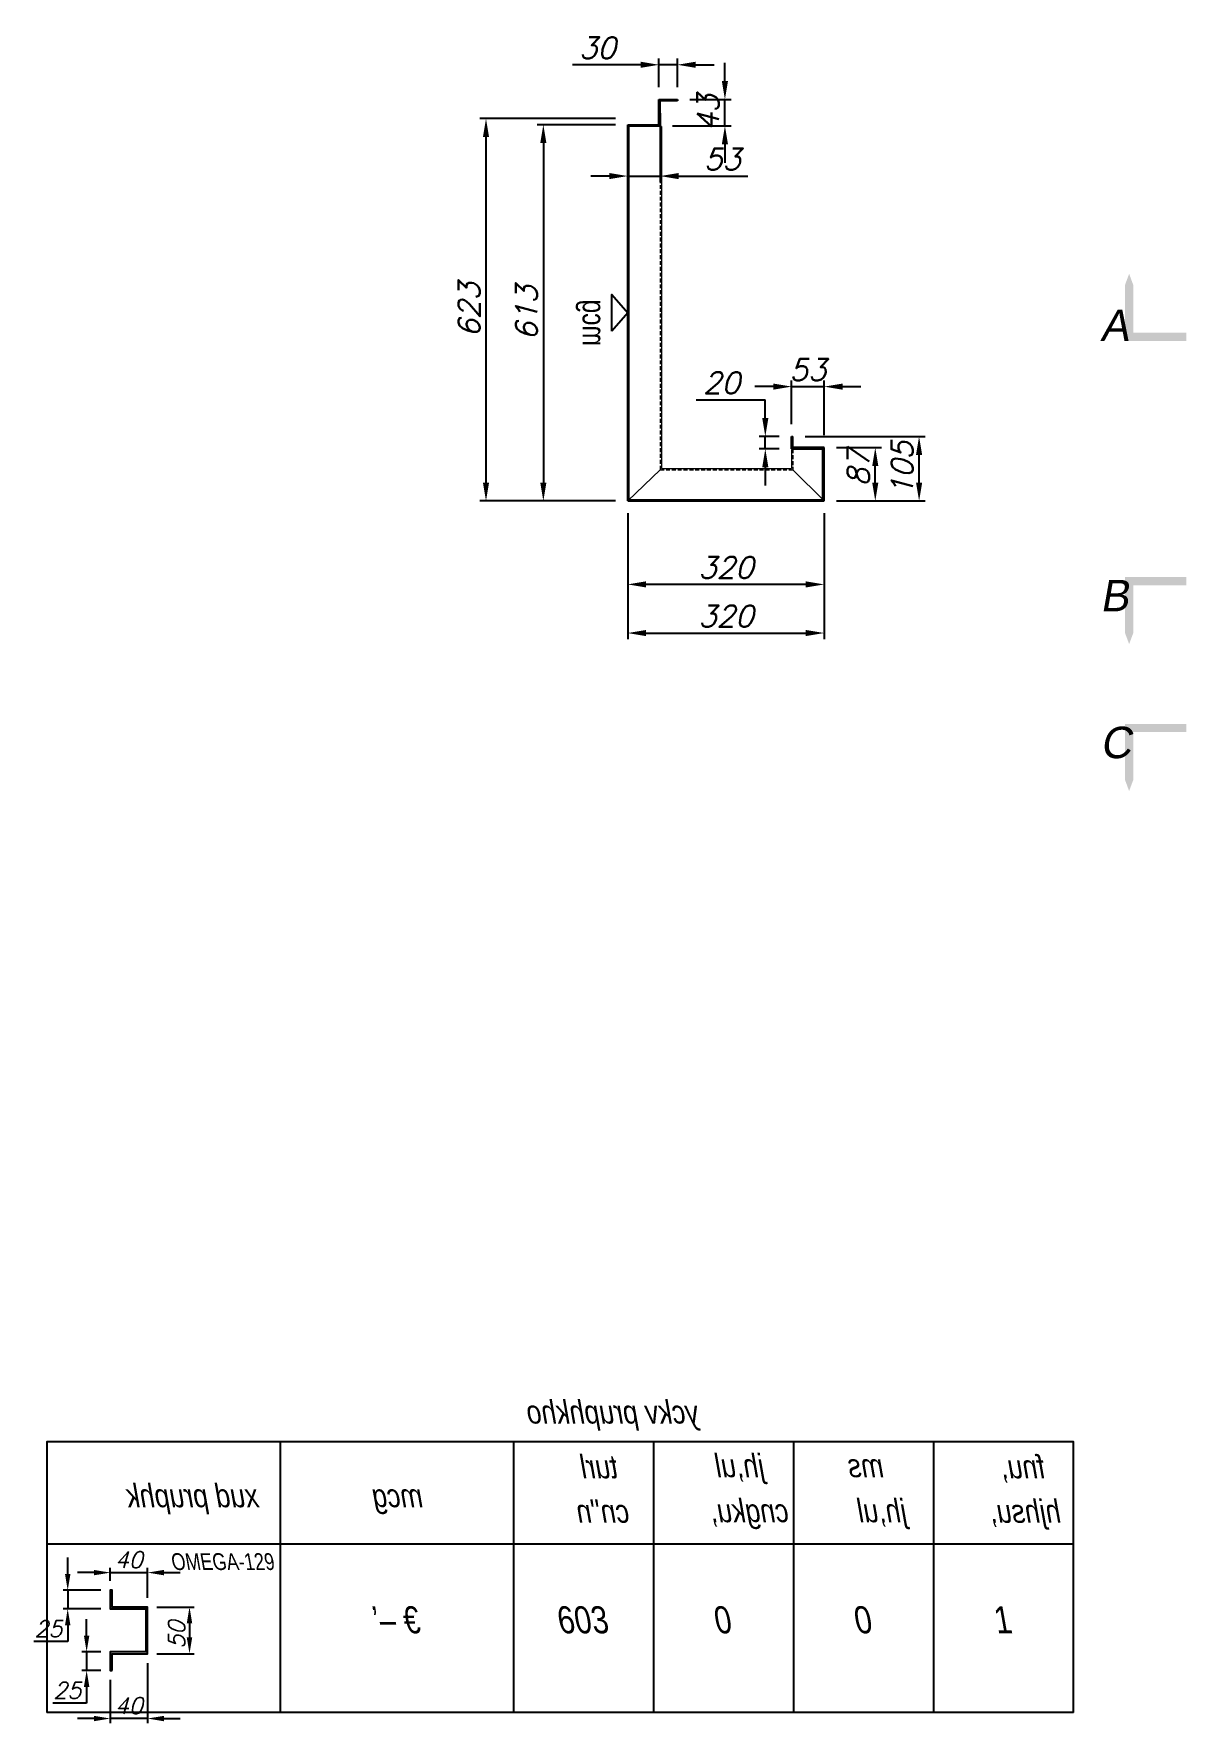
# Model space of a CAD drawing. Extents: x 90067 to 95244, y -154090 to -150762.
# Drawn here: x 90067 to 91963, y -154090 to -151338 of the extents above; entities that cross this region are included whole.
import ezdxf
from ezdxf.enums import TextEntityAlignment as Align

# ---------------------------------------------------------------- set-up
doc = ezdxf.new("R2010")
doc.units = 0
doc.linetypes.add('HIDDEN', pattern=[9.525, 6.35, -3.175])
doc.layers.add('A-STRS-1', color=6, linetype='Continuous', lineweight=18)
doc.layers.add('hat hide', color=146, linetype='Continuous', lineweight=18)
doc.layers.add('Dim WidthForAreaNetto', color=6, linetype='Continuous', plot=False)
for name, color, linetype in [('FRAME PROFILE', 1, 'Continuous'), ('HAT', 5, 'Continuous'), ('צבע', 7, 'Continuous')]:
    doc.layers.add(name, color=color, linetype=linetype)
doc.styles.add('010018$0$DIM', font='SIMPLEX.shx', dxfattribs={"oblique": 15})
doc.styles.add('HEBTXT', font='HEBTXT.shx')
doc.styles.add('MIHAL', font='sivan.shx', dxfattribs={"height": 20})
doc.styles.add('S', font='SIVAN_M.SHX', dxfattribs={"height": 10})
doc.styles.get("Standard").update_dxf_attribs({"font": 'arial.ttf'})
doc.styles.add('TEXTHEB', font='techno_m')
doc.dimstyles.new('PANELIM', dxfattribs={"dimtxt": 35, "dimasz": 30, "dimexe": 10, "dimexo": 20, "dimgap": 10, "dimtad": 1, "dimtoh": 1, "dimdec": 3, "dimdsep": 46, "dimtxsty": '010018$0$DIM', "dimcen": 0.09, "dimclrd": 55, "dimclre": 55, "dimclrt": 1, "dimadec": 0, "dimazin": 2, "dimtfac": 1, "dimtdec": 3, "dimtmove": 0, "dimatfit": 3, "dimfxl": 1, "dimtolj": 1, "dimtzin": 0, "dimarcsym": 0})

# ---------------------------------------------------------------- blocks, each defined once
blk = doc.blocks.new('TitleProfilesTable')
at = {"layer": 'FRAME PROFILE'}
for p, q in [((-1700, 0), (-1700, -219.1)), ((-1700, 0), (-1700, -219.1)), ((-1200, 0), (-1200, -219.1)), ((-900, 0), (-900, -219.1)), ((-600, 0), (-600, -219.1)), ((-300, 0), (-300, -219.1)), ((-300, 0), (-300, -219.1)), ((0, -219.1), (-2200, -219.1)), ((0, -219.1), (-2200, -219.1))]:
    blk.add_line(p, q, dxfattribs=at)
blk.add_lwpolyline([(0, -219.1), (0, 0), (-2200, 0), (-2200, -219.1)], dxfattribs=at)
at = {"color": 7, "style": 'TEXTHEB', "oblique": 10, "text_generation_flag": 2}
blk.add_text('yckv pruphkho', height=49.905, dxfattribs=at).set_placement((-799.4, 39.5))
at = {"color": 6, "style": 'TEXTHEB', "oblique": 10, "text_generation_flag": 2}
for s, p in [('turl', (-973, -77.8)), ('jh,ul', (-659, -75.4)), ('fnu,', (-57.6, -77.8)), ('ms', (-403.5, -75.4)), ('xud pruphk', (-1742.6, -139.8)), ('mcg', (-1390.9, -139.8)), ('cn"n', (-948.4, -173.1)), ('cngku,', (-607, -171.9)), ('jh,ul', (-354, -171.9)), ('hjhsu,', (-23.8, -173.1))]:
    blk.add_text(s, height=49.91, dxfattribs=at).set_placement(p)
blk = doc.blocks.new('*D4')
at = {"color": 55, "lineweight": -2, "transparency": 16777216}
for p, q in [((-414.4, -195.6), (-414.4, -160.6)), ((-383.9, -230.6), (-424.4, -230.6)), ((-414.4, -230.6), (-414.4, -270.6)), ((-383.9, -270.6), (-424.4, -270.6)), ((-414.4, -305.6), (-414.4, -340.6)), ((-414.4, -340.6), (-487.1, -340.6))]:
    blk.add_line(p, q, dxfattribs=at)
at = {"color": 55, "transparency": 16777216}
for points in [[(-420.3, -195.6), (-408.6, -195.6), (-414.4, -230.6)], [(-420.3, -305.6), (-408.6, -305.6), (-414.4, -270.6)]]:
    blk.add_solid(points, dxfattribs=at)
at = {"layer": 'Defpoints', "color": 0, "transparency": 16777216}
for p in [(-363.9, -230.6), (-414.4, -270.6), (-363.9, -270.6)]:
    blk.add_point(p, dxfattribs=at)
at = {"color": 1, "transparency": 16777216, "insert": (-455.8, -313.1), "char_height": 35, "attachment_point": 5, "style": '010018$0$DIM'}
blk.add_mtext('\\A1;25', dxfattribs=at)
blk = doc.blocks.new('*D5')
at = {"color": 55, "lineweight": -2, "transparency": 16777216}
for p, q in [((-283.9, -254.6), (-283.9, -383.5)), ((-363.9, -290.6), (-363.9, -383.5)), ((-398.9, -373.5), (-433.9, -373.5)), ((-283.9, -373.5), (-363.9, -373.5)), ((-248.9, -373.5), (-213.9, -373.5))]:
    blk.add_line(p, q, dxfattribs=at)
at = {"color": 55, "transparency": 16777216}
for points in [[(-398.9, -367.7), (-398.9, -379.3), (-363.9, -373.5)], [(-248.9, -367.7), (-248.9, -379.3), (-283.9, -373.5)]]:
    blk.add_solid(points, dxfattribs=at)
at = {"layer": 'Defpoints', "color": 0, "transparency": 16777216}
for p in [(-283.9, -234.6), (-363.9, -270.6), (-363.9, -373.5)]:
    blk.add_point(p, dxfattribs=at)
at = {"color": 1, "transparency": 16777216, "insert": (-323.9, -346), "char_height": 35, "attachment_point": 5, "style": '010018$0$DIM'}
blk.add_mtext('\\A1;40', dxfattribs=at)
blk = doc.blocks.new('*D6')
at = {"color": 55, "lineweight": -2, "transparency": 16777216}
for p, q in [((-263.9, -134.6), (-184, -134.6)), ((-194, -169.6), (-194, -199.6)), ((-263.9, -234.6), (-184, -234.6))]:
    blk.add_line(p, q, dxfattribs=at)
at = {"color": 55, "transparency": 16777216}
for points in [[(-199.9, -169.6), (-188.2, -169.6), (-194, -134.6)], [(-199.9, -199.6), (-188.2, -199.6), (-194, -234.6)]]:
    blk.add_solid(points, dxfattribs=at)
at = {"layer": 'Defpoints', "color": 0, "transparency": 16777216}
for p in [(-283.9, -134.6), (-283.9, -234.6), (-194, -234.6)]:
    blk.add_point(p, dxfattribs=at)
at = {"color": 1, "transparency": 16777216, "insert": (-221.5, -193.9), "char_height": 35, "attachment_point": 5, "rotation": 90, "style": '010018$0$DIM'}
blk.add_mtext('\\A1;50', dxfattribs=at)
blk = doc.blocks.new('*D7')
at = {"color": 55, "lineweight": -2, "transparency": 16777216}
for p, q in [((-398.9, -60.8), (-433.9, -60.8)), ((-363.9, -78.6), (-363.9, -50.8)), ((-363.9, -60.8), (-283.9, -60.8)), ((-283.9, -114.6), (-283.9, -50.8)), ((-248.9, -60.8), (-213.9, -60.8))]:
    blk.add_line(p, q, dxfattribs=at)
at = {"color": 55, "transparency": 16777216}
for points in [[(-398.9, -55), (-398.9, -66.6), (-363.9, -60.8)], [(-248.9, -55), (-248.9, -66.6), (-283.9, -60.8)]]:
    blk.add_solid(points, dxfattribs=at)
at = {"layer": 'Defpoints', "color": 0, "transparency": 16777216}
for p in [(-283.9, -60.8), (-363.9, -98.6), (-283.9, -134.6)]:
    blk.add_point(p, dxfattribs=at)
at = {"color": 1, "transparency": 16777216, "insert": (-323.9, -33.3), "char_height": 35, "attachment_point": 5, "style": '010018$0$DIM'}
blk.add_mtext('\\A1;40', dxfattribs=at)
blk = doc.blocks.new('*D8')
at = {"color": 55, "lineweight": -2, "transparency": 16777216}
for p, q in [((-455, -63.6), (-455, -28.6)), ((-383.9, -98.6), (-465, -98.6)), ((-455, -98.6), (-455, -138.6)), ((-383.9, -138.6), (-465, -138.6)), ((-455, -173.6), (-455, -208.6)), ((-455, -208.6), (-527.7, -208.6))]:
    blk.add_line(p, q, dxfattribs=at)
at = {"color": 55, "transparency": 16777216}
for points in [[(-460.8, -63.6), (-449.1, -63.6), (-455, -98.6)], [(-460.8, -173.6), (-449.1, -173.6), (-455, -138.6)]]:
    blk.add_solid(points, dxfattribs=at)
at = {"layer": 'Defpoints', "color": 0, "transparency": 16777216}
for p in [(-363.9, -98.6), (-455, -138.6), (-363.9, -138.6)]:
    blk.add_point(p, dxfattribs=at)
at = {"color": 1, "transparency": 16777216, "insert": (-496.3, -181.1), "char_height": 35, "attachment_point": 5, "style": '010018$0$DIM'}
blk.add_mtext('\\A1;25', dxfattribs=at)
blk = doc.blocks.new('LineProfilesTable')
at = {"layer": 'FRAME PROFILE'}
for p, q in [((-1700, 0), (-1700, -360.6)), ((-1200, 0), (-1200, -360.6)), ((-900, 0), (-900, -360.6)), ((-600, 0), (-600, -360.6)), ((-300, 0), (-300, -360.6)), ((0, -360.6), (-2200, -360.6)), ((0, -360.6), (-2200, -360.6))]:
    blk.add_line(p, q, dxfattribs=at)
for points in [[(-2200, 0), (-2200, -360.6)], [(0, -360.6), (0, 0)]]:
    blk.add_lwpolyline(points, dxfattribs=at)
at = {"layer": 'A-STRS-1', "style": 'HEBTXT', "oblique": 350, "width": 0.8}
blk.add_attdef('סוג', text='', height=36, dxfattribs=at).set_placement((-1709, -37.2, -43097.3), align=Align.MIDDLE_RIGHT)
blk.add_attdef('צבע', text='', height=58, dxfattribs=at).set_placement((-1446, -161.9, -43097.3), align=Align.MIDDLE)
at = {"layer": 'A-STRS-1', "oblique": 350, "width": 0.8}
for tag, p in [('אורך', (-1046, -161.9, -43097.3)), ('חיתוך_במעלות', (-746, -161.9, -43097.3)), ('כמות_יחידות', (-146, -161.9, -43097.3))]:
    blk.add_attdef(tag, text='', height=58, dxfattribs=at).set_placement(p, align=Align.MIDDLE)
at = {"layer": 'A-STRS-1', "style": 'TEXTHEB', "oblique": 10, "text_generation_flag": 2}
blk.add_attdef('צד_חיתוך', text='', height=58, dxfattribs=at).set_placement((-445.6, -161.9, -43097.3), align=Align.MIDDLE)
blk = doc.blocks.new('*D76')
at = {"color": 55, "lineweight": -2, "transparency": 16777216}
for p, q in [((91055.8, -151388.6), (90945, -151388.6)), ((91085.8, -151425.2), (91085.8, -151378.6)), ((91115.8, -151388.6), (91085.8, -151388.6)), ((91115.8, -151425.2), (91115.8, -151378.6)), ((91145.8, -151388.6), (91175.8, -151388.6))]:
    blk.add_line(p, q, dxfattribs=at)
at = {"color": 55, "transparency": 16777216}
for points in [[(91055.8, -151383.6), (91055.8, -151393.6), (91085.8, -151388.6)], [(91145.8, -151383.6), (91145.8, -151393.6), (91115.8, -151388.6)]]:
    blk.add_solid(points, dxfattribs=at)
at = {"layer": 'Defpoints', "color": 0, "transparency": 16777216}
for p in [(91085.8, -151388.6), (91085.8, -151445.2), (91115.8, -151445.2)]:
    blk.add_point(p, dxfattribs=at)
at = {"color": 1, "transparency": 16777216, "insert": (90985.4, -151361.1), "char_height": 35, "attachment_point": 5, "style": '010018$0$DIM'}
blk.add_mtext('\\A1;30', dxfattribs=at)
blk = doc.blocks.new('*D32')
at = {"color": 55, "lineweight": -2, "transparency": 16777216}
for p, q in [((91193.2, -151415.2), (91193.2, -151385.2)), ((91135.8, -151445.2), (91203.2, -151445.2)), ((91193.2, -151488.2), (91193.2, -151445.2)), ((91107.8, -151488.2), (91203.2, -151488.2)), ((91193.2, -151518.2), (91193.2, -151548.2))]:
    blk.add_line(p, q, dxfattribs=at)
at = {"color": 55, "transparency": 16777216}
for points in [[(91188.2, -151415.2), (91198.2, -151415.2), (91193.2, -151445.2)], [(91188.2, -151518.2), (91198.2, -151518.2), (91193.2, -151488.2)]]:
    blk.add_solid(points, dxfattribs=at)
at = {"layer": 'Defpoints', "color": 0, "transparency": 16777216}
for p in [(91115.8, -151445.2), (91193.2, -151445.2), (91087.8, -151488.2)]:
    blk.add_point(p, dxfattribs=at)
at = {"color": 1, "transparency": 16777216, "insert": (91165.7, -151466.7), "char_height": 35, "attachment_point": 5, "rotation": 90, "style": '010018$0$DIM'}
blk.add_mtext('\\A1;43', dxfattribs=at)
blk = doc.blocks.new('*D33')
at = {"color": 55, "lineweight": -2, "transparency": 16777216}
for p, q in [((91087.8, -151467.2), (91087.8, -151579.9)), ((91034.8, -151506.2), (91034.8, -151579.9)), ((91004.8, -151569.9), (90974.8, -151569.9)), ((91034.8, -151569.9), (91087.8, -151569.9)), ((91117.8, -151569.9), (91230.4, -151569.9))]:
    blk.add_line(p, q, dxfattribs=at)
at = {"color": 55, "transparency": 16777216}
for points in [[(91004.8, -151564.9), (91004.8, -151574.9), (91034.8, -151569.9)], [(91117.8, -151564.9), (91117.8, -151574.9), (91087.8, -151569.9)]]:
    blk.add_solid(points, dxfattribs=at)
at = {"layer": 'Defpoints', "color": 0, "transparency": 16777216}
for p in [(91087.8, -151447.2), (91034.8, -151486.2), (91034.8, -151569.9)]:
    blk.add_point(p, dxfattribs=at)
at = {"color": 1, "transparency": 16777216, "insert": (91189.1, -151542.4), "char_height": 35, "attachment_point": 5, "style": '010018$0$DIM'}
blk.add_mtext('\\A1;53', dxfattribs=at)
blk = doc.blocks.new('*D61')
at = {"color": 55, "lineweight": -2, "transparency": 16777216}
for p, q in [((91271.8, -151912.9), (91241.8, -151912.9)), ((91301.8, -151974.2), (91301.8, -151902.9)), ((91301.8, -151912.9), (91354.8, -151912.9)), ((91354.8, -151992.2), (91354.8, -151902.9)), ((91384.8, -151912.9), (91414.8, -151912.9))]:
    blk.add_line(p, q, dxfattribs=at)
at = {"color": 55, "transparency": 16777216}
for points in [[(91271.8, -151907.9), (91271.8, -151917.9), (91301.8, -151912.9)], [(91384.8, -151907.9), (91384.8, -151917.9), (91354.8, -151912.9)]]:
    blk.add_solid(points, dxfattribs=at)
at = {"layer": 'Defpoints', "color": 0, "transparency": 16777216}
for p in [(91354.8, -151912.9), (91301.8, -151994.2), (91354.8, -152012.2)]:
    blk.add_point(p, dxfattribs=at)
at = {"color": 1, "transparency": 16777216, "insert": (91328.3, -151885.4), "char_height": 35, "attachment_point": 5, "style": '010018$0$DIM'}
blk.add_mtext('\\A1;53', dxfattribs=at)
blk = doc.blocks.new('*D62')
at = {"color": 55, "lineweight": -2, "transparency": 16777216}
for p, q in [((91146.4, -151934.2), (91259, -151934.2)), ((91259, -151964.2), (91259, -151934.2)), ((91281.8, -151994.2), (91249, -151994.2)), ((91259, -152014.2), (91259, -151994.2)), ((91281.8, -152014.2), (91249, -152014.2)), ((91259, -152044.2), (91259, -152074.2))]:
    blk.add_line(p, q, dxfattribs=at)
at = {"color": 55, "transparency": 16777216}
for points in [[(91254, -151964.2), (91264, -151964.2), (91259, -151994.2)], [(91254, -152044.2), (91264, -152044.2), (91259, -152014.2)]]:
    blk.add_solid(points, dxfattribs=at)
at = {"layer": 'Defpoints', "color": 0, "transparency": 16777216}
for p in [(91259, -151994.2), (91301.8, -151994.2), (91301.8, -152014.2)]:
    blk.add_point(p, dxfattribs=at)
at = {"color": 1, "transparency": 16777216, "insert": (91187.7, -151906.7), "char_height": 35, "attachment_point": 5, "style": '010018$0$DIM'}
blk.add_mtext('\\A1;20', dxfattribs=at)
blk = doc.blocks.new('*D63')
at = {"layer": 'Defpoints', "color": 0, "transparency": 16777216}
for p in [(91303.8, -151994.2), (91509.5, -151994.2), (91354.8, -152099.2)]:
    blk.add_point(p, dxfattribs=at)
at = {"layer": 'Dim WidthForAreaNetto', "lineweight": -2, "transparency": 16777216}
for p, q in [((91323.8, -151994.2), (91519.5, -151994.2)), ((91509.5, -152069.2), (91509.5, -152024.2)), ((91374.8, -152099.2), (91519.5, -152099.2))]:
    blk.add_line(p, q, dxfattribs=at)
at = {"layer": 'Dim WidthForAreaNetto', "transparency": 16777216}
for points in [[(91504.5, -152024.2), (91514.5, -152024.2), (91509.5, -151994.2)], [(91504.5, -152069.2), (91514.5, -152069.2), (91509.5, -152099.2)]]:
    blk.add_solid(points, dxfattribs=at)
at = {"layer": 'Dim WidthForAreaNetto', "transparency": 16777216, "insert": (91482, -152046.7), "char_height": 35, "attachment_point": 5, "rotation": 90, "style": '010018$0$DIM'}
blk.add_mtext('\\A1;105', dxfattribs=at)
blk = doc.blocks.new('*D82')
at = {"color": 55, "lineweight": -2, "transparency": 16777216}
for p, q in [((91374.8, -152012.2), (91448.1, -152012.2)), ((91438.1, -152069.2), (91438.1, -152042.2)), ((91374.8, -152099.2), (91448.1, -152099.2))]:
    blk.add_line(p, q, dxfattribs=at)
at = {"color": 55, "transparency": 16777216}
for points in [[(91433.1, -152042.2), (91443.1, -152042.2), (91438.1, -152012.2)], [(91433.1, -152069.2), (91443.1, -152069.2), (91438.1, -152099.2)]]:
    blk.add_solid(points, dxfattribs=at)
at = {"layer": 'Defpoints', "color": 0, "transparency": 16777216}
for p in [(91354.8, -152012.2), (91438.1, -152012.2), (91354.8, -152099.2)]:
    blk.add_point(p, dxfattribs=at)
at = {"color": 1, "transparency": 16777216, "insert": (91410.6, -152045.2), "char_height": 35, "attachment_point": 5, "rotation": 90, "style": '010018$0$DIM'}
blk.add_mtext('\\A1;87', dxfattribs=at)
blk = doc.blocks.new('*D83')
at = {"layer": 'Defpoints', "color": 0, "transparency": 16777216}
for p in [(91034.8, -152099.2), (91354.8, -152099.2), (91354.8, -152314.3)]:
    blk.add_point(p, dxfattribs=at)
at = {"layer": 'Dim WidthForAreaNetto', "lineweight": -2, "transparency": 16777216}
for p, q in [((91034.8, -152119.2), (91034.8, -152324.3)), ((91354.8, -152119.2), (91354.8, -152324.3)), ((91064.8, -152314.3), (91324.8, -152314.3))]:
    blk.add_line(p, q, dxfattribs=at)
at = {"layer": 'Dim WidthForAreaNetto', "transparency": 16777216}
for points in [[(91064.8, -152309.3), (91064.8, -152319.3), (91034.8, -152314.3)], [(91324.8, -152309.3), (91324.8, -152319.3), (91354.8, -152314.3)]]:
    blk.add_solid(points, dxfattribs=at)
at = {"layer": 'Dim WidthForAreaNetto', "transparency": 16777216, "insert": (91194.8, -152286.8), "char_height": 35, "attachment_point": 5, "style": '010018$0$DIM'}
blk.add_mtext('\\A1;320', dxfattribs=at)
blk = doc.blocks.new('*D64')
at = {"color": 55, "lineweight": -2, "transparency": 16777216}
for p, q in [((91034.8, -152119.2), (91034.8, -152245.1)), ((91354.8, -152119.2), (91354.8, -152245.1)), ((91324.8, -152235.1), (91064.8, -152235.1))]:
    blk.add_line(p, q, dxfattribs=at)
at = {"color": 55, "transparency": 16777216}
for points in [[(91064.8, -152230.1), (91064.8, -152240.1), (91034.8, -152235.1)], [(91324.8, -152230.1), (91324.8, -152240.1), (91354.8, -152235.1)]]:
    blk.add_solid(points, dxfattribs=at)
at = {"layer": 'Defpoints', "color": 0, "transparency": 16777216}
for p in [(91034.8, -152099.2), (91354.8, -152099.2), (91034.8, -152235.1)]:
    blk.add_point(p, dxfattribs=at)
at = {"color": 1, "transparency": 16777216, "insert": (91194.8, -152207.6), "char_height": 35, "attachment_point": 5, "style": '010018$0$DIM'}
blk.add_mtext('\\A1;320', dxfattribs=at)
blk = doc.blocks.new('*D65')
at = {"layer": 'Defpoints', "color": 0, "transparency": 16777216}
for p in [(91034.8, -151476.2), (90804, -152099.2), (91034.8, -152099.2)]:
    blk.add_point(p, dxfattribs=at)
at = {"layer": 'Dim WidthForAreaNetto', "lineweight": -2, "transparency": 16777216}
for p, q in [((91014.8, -151476.2), (90794, -151476.2)), ((90804, -151506.2), (90804, -152069.2)), ((91014.8, -152099.2), (90794, -152099.2))]:
    blk.add_line(p, q, dxfattribs=at)
at = {"layer": 'Dim WidthForAreaNetto', "transparency": 16777216}
for points in [[(90799, -151506.2), (90809, -151506.2), (90804, -151476.2)], [(90799, -152069.2), (90809, -152069.2), (90804, -152099.2)]]:
    blk.add_solid(points, dxfattribs=at)
at = {"layer": 'Dim WidthForAreaNetto', "transparency": 16777216, "insert": (90776.5, -151787.7), "char_height": 35, "attachment_point": 5, "rotation": 90, "style": '010018$0$DIM'}
blk.add_mtext('\\A1;623', dxfattribs=at)
blk = doc.blocks.new('Zeva')
blk.add_lwpolyline([(19.8, -17.2), (-19.8, -17.2), (0, 0)], close=True)
at = {"layer": 'צבע', "color": 1, "style": 'S', "text_generation_flag": 2, "width": 0.8}
blk.add_text('mcg', height=25, dxfattribs=at).set_placement((36, -49))
blk = doc.blocks.new('*D66')
at = {"color": 55, "lineweight": -2, "transparency": 16777216}
for p, q in [((91014.8, -151486.2), (90887.4, -151486.2)), ((90897.4, -151516.2), (90897.4, -152069.2)), ((91014.8, -152099.2), (90887.4, -152099.2))]:
    blk.add_line(p, q, dxfattribs=at)
at = {"color": 55, "transparency": 16777216}
for points in [[(90892.4, -151516.2), (90902.4, -151516.2), (90897.4, -151486.2)], [(90892.4, -152069.2), (90902.4, -152069.2), (90897.4, -152099.2)]]:
    blk.add_solid(points, dxfattribs=at)
at = {"layer": 'Defpoints', "color": 0, "transparency": 16777216}
for p in [(91034.8, -151486.2), (90897.4, -152099.2), (91034.8, -152099.2)]:
    blk.add_point(p, dxfattribs=at)
at = {"color": 1, "transparency": 16777216, "insert": (90869.9, -151792.7), "char_height": 35, "attachment_point": 5, "rotation": 90, "style": '010018$0$DIM'}
blk.add_mtext('\\A1;613', dxfattribs=at)
blk = doc.blocks.new('Omega-25_40_50')
at = {"color": 1}
blk.add_lwpolyline([(-359.8647, -270.6063), (-359.8647, -234.6063), (-283.8647, -234.6063), (-283.8647, -134.6063), (-359.8647, -134.6063), (-359.8647, -98.6063), (-363.8647, -98.6063), (-363.8647, -138.6063), (-287.8647, -138.6063), (-287.8647, -230.6063), (-363.8647, -230.6063), (-363.8647, -270.6063)], close=True, dxfattribs=at)
at = {"layer": 'A-STRS-1', "style": 'HEBTXT', "oblique": 350}
blk.add_attdef('OMEGA-25*40*50', text='', height=35, dxfattribs=at).set_placement((227.0322, -25.672), align=Align.MIDDLE_RIGHT)
for base, p1, p2, picture, middle in [((-454.9564, -138.6063), (-363.8647, -98.6063), (-363.8647, -138.6063), '*D8', (-496.3122, -181.1063)), ((-414.4214, -270.6063), (-363.8647, -230.6063), (-363.8647, -270.6063), '*D4', (-455.7772, -313.1063))]:
    dim = blk.add_linear_dim(base=base, p1=p1, p2=p2, angle=90, text='25', dimstyle='PANELIM')
    dim.commit()
    dim.dimension.update_dxf_attribs({"geometry": picture, "text_midpoint": middle})
for base, p1, p2, picture, middle in [((-283.8647, -60.8021), (-363.8647, -98.6063), (-283.8647, -134.6063), '*D7', (-323.8647, -60.8021)), ((-363.8647, -373.5098), (-283.8647, -234.6063), (-363.8647, -270.6063), '*D5', (-323.8647, -373.5098))]:
    dim = blk.add_linear_dim(base=base, p1=p1, p2=p2, text='40', dimstyle='PANELIM')
    dim.commit()
    dim.dimension.update_dxf_attribs({"geometry": picture, "text_midpoint": middle, "dimtype": 128})
dim = blk.add_linear_dim(base=(-194.0411, -234.6063), p1=(-283.8647, -134.6063), p2=(-283.8647, -234.6063), angle=90, text='50', dimstyle='PANELIM')
dim.commit()
dim.dimension.update_dxf_attribs({"geometry": '*D6', "text_midpoint": (-194.0411, -193.8539), "dimtype": 128})

msp = doc.modelspace()

# ---------------------------------------------------------------- linework, layer by layer
at = {"layer": 'A-STRS-1', "linetype": 'Continuous'}
for points in [[(91851.6445, -151729.2097, 0, 35.28, 0), (91851.6445, -151776.4585, 13.23, 13.23, 0), (91851.6445, -151831.7582, 13.23, 13.23, 0), (91944.8827, -151831.7582, 13.23, 13.23, 0)], [(91851.6445, -152332.3443, 0, 35.28, 0), (91851.6445, -152285.0956, 13.23, 13.23, 0), (91851.6445, -152229.7959, 13.23, 13.23, 0), (91944.8827, -152229.7959, 13.23, 13.23, 0)], [(91851.6445, -152571.6477, 0, 35.28, 0), (91851.6445, -152524.399, 13.23, 13.23, 0), (91851.6445, -152469.0993, 13.23, 13.23, 0), (91944.8827, -152469.0993, 13.23, 13.23, 0)]]:
    msp.add_lwpolyline(points, format="xyseb", dxfattribs=at)
at = {"layer": 'HAT', "color": 5}
for p, q in [((91085.791, -151486.2163), (91085.791, -151445.2163)), ((91085.791, -151445.2163), (91115.791, -151445.2163)), ((91115.791, -151445.2163), (91115.791, -151447.2163)), ((91087.791, -151488.2163), (91087.791, -151447.2163)), ((91115.791, -151447.2163), (91087.791, -151447.2163)), ((91034.791, -151486.2163), (91085.791, -151486.2163)), ((91034.791, -152099.2163), (91034.791, -151486.2163)), ((91036.791, -151488.2163), (91087.791, -151488.2163)), ((91036.791, -152097.2163), (91036.791, -151488.2163)), ((91301.791, -152014.2163), (91301.791, -151994.2163)), ((91301.791, -151994.2163), (91303.791, -151994.2163)), ((91303.791, -152012.2163), (91303.791, -151994.2163)), ((91352.791, -152014.2163), (91301.791, -152014.2163)), ((91354.791, -152012.2163), (91303.791, -152012.2163)), ((91352.791, -152097.2163), (91352.791, -152014.2163)), ((91354.791, -152099.2163), (91354.791, -152012.2163)), ((91034.791, -152099.2163), (91354.791, -152099.2163)), ((91036.791, -152097.2163), (91352.791, -152097.2163))]:
    msp.add_line(p, q, dxfattribs=at)
at = {"layer": 'hat hide'}
for p, q in [((91089.791, -151489.2163), (91036.791, -151489.2163)), ((91089.791, -151489.2163), (91089.791, -152046.2163)), ((91352.791, -152015.2163), (91301.791, -152015.2163)), ((91301.791, -152015.2163), (91301.791, -152046.2163)), ((91034.791, -152099.2163), (91087.791, -152048.2163)), ((91089.791, -152046.2163), (91301.791, -152046.2163)), ((91354.791, -152099.2163), (91303.791, -152048.2163))]:
    msp.add_line(p, q, dxfattribs=at)
at = {"layer": 'hat hide', "linetype": 'HIDDEN'}
for p, q in [((91087.791, -151489.2163), (91087.791, -152048.2163)), ((91303.791, -152015.2163), (91303.791, -152048.2163)), ((91087.791, -152048.2163), (91303.791, -152048.2163))]:
    msp.add_line(p, q, dxfattribs=at)

# ---------------------------------------------------------------- block references
at = {"linetype": 'Continuous', "xscale": 1.5, "yscale": 1.5, "zscale": 1.5, "rotation": 270}
msp.add_blockref('Zeva', (91034.791, -151792.7163), dxfattribs=at)
at = {"xscale": 0.7601996609202901, "yscale": 0.7601996609202901}
for name, p in [('TitleProfilesTable', (91760.8501, -153632.1033)), ('Omega-25_40_50', (90468.5107, -153798.6631))]:
    msp.add_blockref(name, p, dxfattribs=at)
msp.add_blockref('LineProfilesTable', (91760.8501, -153798.6631), dxfattribs=at).add_auto_attribs({'סוג': 'OMEGA-129', 'צבע': '’– €', 'אורך': '603', 'חיתוך_במעלות': '0', 'צד_חיתוך': '0', 'כמות_יחידות': '1'})

# ---------------------------------------------------------------- texts
at = {"layer": 'A-STRS-1', "linetype": 'Continuous', "style": 'MIHAL', "oblique": 10, "width": 1.015427}
for s, p in [('A', (91804.3895, -151838.617)), ('B', (91804.3895, -152278.9107)), ('C', (91804.3895, -152518.2141))]:
    msp.add_text(s, height=51.2573, dxfattribs=at).set_placement(p)

# ---------------------------------------------------------------- dimensions: what is measured, and where the dimension line sits
dim = msp.add_linear_dim(base=(91085.791, -151388.5982), p1=(91115.791, -151445.2163), p2=(91085.791, -151445.2163), dimstyle='PANELIM', override={"dimdec": 0})
dim.commit()
dim.dimension.update_dxf_attribs({"geometry": '*D76', "text_midpoint": (90985.3883, -151388.5982), "dimtype": 128})
for base, p1, p2, angle, picture, middle in [((91193.1832, -151445.2163), (91087.791, -151488.2163), (91115.791, -151445.2163), 90, '*D32', (91193.1832, -151466.7163)), ((91034.791, -151569.9439), (91087.791, -151447.2163), (91034.791, -151486.2163), 180, '*D33', (91189.087, -151569.9439)), ((91438.1176, -152012.2163), (91354.791, -152099.2163), (91354.791, -152012.2163), 90, '*D82', (91438.1176, -152045.2163))]:
    dim = msp.add_linear_dim(base=base, p1=p1, p2=p2, angle=angle, dimstyle='PANELIM')
    dim.commit()
    dim.dimension.update_dxf_attribs({"geometry": picture, "text_midpoint": middle, "dimtype": 128})
dim = msp.add_linear_dim(base=(90897.427, -152099.2163), p1=(91034.791, -151486.2163), p2=(91034.791, -152099.2163), angle=90, dimstyle='PANELIM', override={"dimdec": 0, "dimfxl": 0.04})
dim.commit()
dim.dimension.update_dxf_attribs({"geometry": '*D66', "text_midpoint": (90869.927, -151792.7163)})
for base, p1, p2, angle, override, picture, middle in [((91258.9512, -151994.2163), (91301.791, -152014.2163), (91301.791, -151994.2163), 270, {"dimtmove": 1}, '*D62', (91234.988, -151943.2644)), ((91354.791, -151912.8776), (91301.791, -151994.2163), (91354.791, -152012.2163), 180, {"dimdec": 0}, '*D61', (91328.291, -151912.8776))]:
    dim = msp.add_linear_dim(base=base, p1=p1, p2=p2, angle=angle, dimstyle='PANELIM', override=override)
    dim.commit()
    dim.dimension.update_dxf_attribs({"geometry": picture, "text_midpoint": middle, "dimtype": 128})
dim = msp.add_linear_dim(base=(91034.791, -152235.0762), p1=(91354.791, -152099.2163), p2=(91034.791, -152099.2163), angle=180, dimstyle='PANELIM')
dim.commit()
dim.dimension.update_dxf_attribs({"geometry": '*D64', "text_midpoint": (91194.791, -152207.5762)})
at = {"layer": 'Dim WidthForAreaNetto'}
for base, p1, p2, picture, middle in [((90804.0255, -152099.2163), (91034.791, -151476.2163), (91034.791, -152099.2163), '*D65', (90776.5255, -151787.7163)), ((91509.4786, -151994.2163), (91354.791, -152099.2163), (91303.791, -151994.2163), '*D63', (91481.9786, -152046.7163))]:
    dim = msp.add_linear_dim(base=base, p1=p1, p2=p2, angle=90, dimstyle='PANELIM', override={"dimclrd": 256, "dimclre": 256, "dimclrt": 256}, dxfattribs=at)
    dim.commit()
    dim.dimension.update_dxf_attribs({"geometry": picture, "text_midpoint": middle})
dim = msp.add_linear_dim(base=(91354.791, -152314.3057), p1=(91034.791, -152099.2163), p2=(91354.791, -152099.2163), dimstyle='PANELIM', override={"dimclrd": 256, "dimclre": 256, "dimclrt": 256}, dxfattribs=at)
dim.commit()
dim.dimension.update_dxf_attribs({"geometry": '*D83', "text_midpoint": (91194.791, -152286.8057)})

doc.saveas('drawing.dxf')
